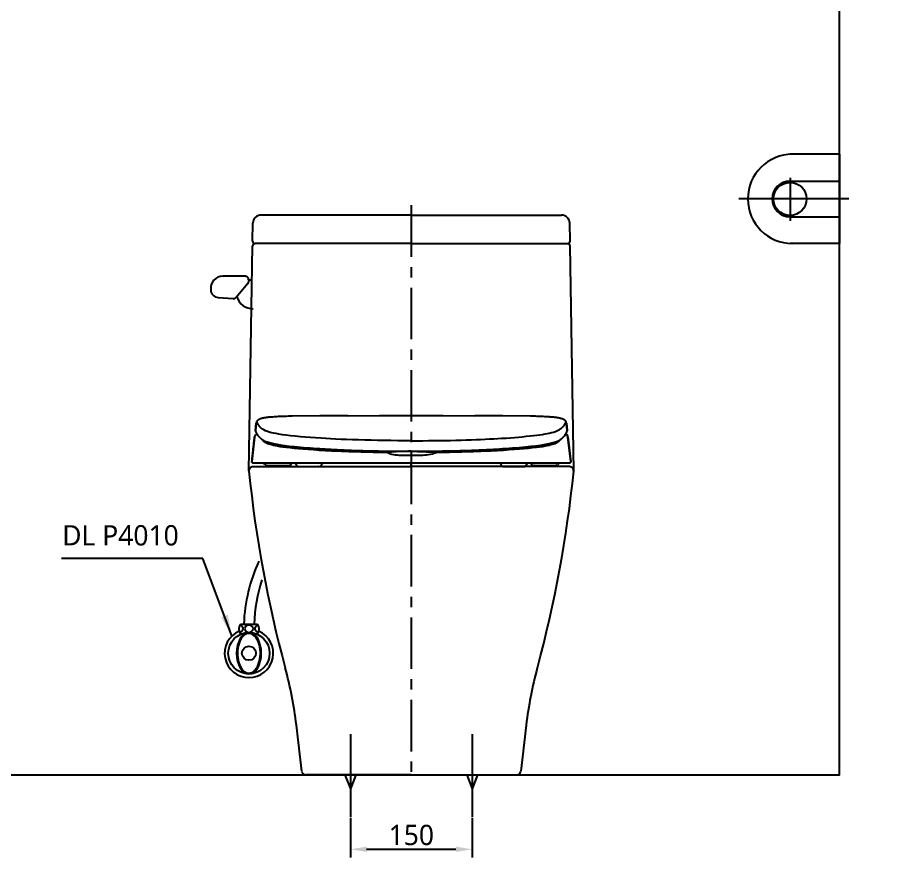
# Model space of a CAD drawing. Header units: millimetres. Extents: x -410 to 1759, y 157 to 2418.
# Drawn here: x 674 to 1759, y 252 to 1287 of the extents above; entities that cross this region are included whole.
import ezdxf

# ---------------------------------------------------------------- set-up
doc = ezdxf.new("R2010")
doc.units = ezdxf.units.MM
doc.linetypes.add('CENTER', pattern=[50.8, 31.75, -6.35, 6.35, -6.35])
for name, color, linetype in [('1', 1, 'Continuous'), ('2', 2, 'Continuous'), ('3', 3, 'Continuous'), ('4', 4, 'Continuous'), ('6', 6, 'Continuous'), ('CENTER', 2, 'CENTER'), ('FAUCET', 4, 'Continuous')]:
    doc.layers.add(name, color=color, linetype=linetype)
doc.styles.add('GHS', font='romans', dxfattribs={"bigfont": 'ghs'})
doc.styles.get("Standard").update_dxf_attribs({"font": 'NanumGothic.ttf'})
doc.dimstyles.new('ISO-25', dxfattribs={"dimtxt": 20, "dimasz": 20, "dimexe": 3, "dimexo": 1, "dimgap": 5, "dimtad": 1, "dimtoh": 1, "dimdec": 0, "dimtxsty": 'Standard', "dimcen": 0, "dimclrd": 3, "dimclre": 3, "dimclrt": 2, "dimadec": 0, "dimazin": 0, "dimtfac": 1, "dimtdec": 0, "dimtmove": 0, "dimatfit": 3, "dimfxl": 0, "dimarcsym": 0})

# ---------------------------------------------------------------- blocks, each defined once
blk = doc.blocks.new('A$C20BB425E')
at = {"color": 2, "ltscale": 50}
for p, q in [((196.4, 63), (196.4, 63)), ((5.3, 53.6), (4.3, 44.7)), ((388.5, 44.7), (387.5, 53.6)), ((3.4, 36.5), (0, 6.2)), ((392.8, 6.2), (389.4, 36.5)), ((1.1, 4.9), (10.3, 4.9)), ((10.3, 4.9), (26.4, 4.9)), ((26.4, 4.9), (95.1, 4.9)), ((95.1, 4.9), (297.7, 4.9)), ((297.7, 4.9), (366.4, 4.9)), ((366.4, 4.9), (382.4, 4.9)), ((382.4, 4.9), (391.7, 4.9))]:
    blk.add_line(p, q, dxfattribs=at)
for points in [[(29.2, 61.5), (27.4, 61.4), (25.5, 61.2), (23.8, 61.1), (22.1, 60.9), (20.9, 60.8), (19.7, 60.6), (18.6, 60.5), (17.8, 60.4), (17.3, 60.3), (17, 60.3), (16.7, 60.2), (16.4, 60.2), (16, 60.1), (15.5, 60.1), (15, 60), (14.4, 59.9), (13.8, 59.7), (13, 59.6), (12.2, 59.4), (11.5, 59.2), (11, 59.1), (10.7, 59), (10.4, 58.9), (10, 58.7), (9.6, 58.6), (9.2, 58.4), (8.9, 58.2), (8.5, 58.1), (8, 57.8), (7.6, 57.5), (7.2, 57.1), (6.8, 56.8), (6.5, 56.4), (6.3, 56.2), (6.1, 55.9), (5.9, 55.5), (5.7, 55), (5.5, 54.4), (5.3, 53.8)], [(6, 55.6), (6.1, 55.2), (6.2, 54.8), (6.4, 54.4), (6.6, 54), (6.7, 53.6), (6.9, 53.3), (7.1, 53), (7.2, 52.6), (7.3, 52.5), (7.4, 52.4), (7.4, 52.2), (7.5, 52.1), (7.6, 52), (7.7, 51.9), (7.7, 51.8), (7.9, 51.5), (8, 51.3), (8.2, 51.1), (8.3, 50.8), (8.5, 50.6), (8.7, 50.3), (8.9, 50.1), (9.1, 49.8), (9.3, 49.5), (9.6, 49.2), (9.8, 49), (10.1, 48.7), (10.4, 48.4), (10.7, 48.1), (11.1, 47.8), (11.5, 47.5), (11.8, 47.2), (12.2, 46.9), (12.6, 46.6), (13.1, 46.3)], [(49.6, 62.2), (47.5, 62.1), (45, 62.1), (42.6, 62), (40.4, 62), (38.2, 61.9), (36.2, 61.8), (34.3, 61.7), (32.5, 61.7), (30.9, 61.6), (29.4, 61.5), (29.2, 61.5)], [(118, 62.8), (83.8, 62.6), (49.6, 62.2)], [(49.6, 62.2), (49.6, 62.2)], [(49.6, 62.2), (49.6, 62.2)], [(49.6, 62.2), (49.6, 62.2)], [(118, 62.8), (157.2, 62.9), (196.4, 63)], [(196.4, 63), (235.6, 62.9), (274.8, 62.8)], [(343.2, 62.2), (309, 62.6), (274.8, 62.8)], [(358.1, 61.8), (356.6, 61.8), (354.2, 61.9), (351.6, 62), (349.5, 62.1), (347.4, 62.1), (345.1, 62.1), (343.2, 62.2)], [(387.5, 53.8), (387.3, 54.6), (387, 55.3), (386.7, 55.9), (386.4, 56.3), (386.2, 56.6), (386, 56.8), (385.8, 57), (385.3, 57.4), (384.8, 57.8), (384.3, 58.1), (383.8, 58.3), (383.5, 58.5), (383, 58.6), (382.6, 58.8), (382.2, 58.9), (381.9, 59), (381.5, 59.1), (381.1, 59.2), (380.6, 59.4), (380.1, 59.5), (379.4, 59.6), (378.9, 59.8), (378.3, 59.9), (377.7, 60), (377.2, 60.1), (376.7, 60.2), (376.3, 60.2), (375.9, 60.3), (375.4, 60.4), (374.8, 60.4), (374.2, 60.5), (373.5, 60.6), (372.8, 60.7), (372, 60.8), (371.1, 60.9), (370.1, 61), (368.9, 61.1), (367.6, 61.2), (366.2, 61.3), (364.6, 61.4), (362.9, 61.5), (361, 61.6), (358.9, 61.7), (358.1, 61.8)], [(386.8, 55.6), (386.8, 55.6), (386.4, 54.4), (385.9, 53.3), (385.3, 52.2), (384.7, 51.2), (384.1, 50.3), (383.5, 49.5), (382.8, 48.8), (382.1, 48.1), (381.3, 47.4), (380.5, 46.8), (379.7, 46.3)], [(4.3, 44.6), (5.3, 53.5)], [(4.3, 44.6), (4.3, 44.4), (4.3, 44.3)], [(4.3, 44.5), (4.3, 44.5), (4.3, 44.4)], [(4.3, 44.3), (4.3, 44.2)], [(4.3, 44.2), (4.4, 44.2), (4.4, 44), (4.5, 43.8), (4.6, 43.6), (4.6, 43.4), (4.7, 43.2), (4.8, 43.1), (4.8, 42.9), (4.9, 42.8), (4.9, 42.7), (5, 42.6), (5, 42.5), (5, 42.4), (5.1, 42.3), (5.1, 42.2), (5.2, 42), (5.3, 41.9), (5.4, 41.7), (5.5, 41.5), (5.6, 41.3), (5.7, 41.1), (5.9, 40.8), (6.1, 40.5), (6.3, 40.2), (6.5, 39.9), (6.7, 39.6), (6.9, 39.3), (7.1, 39), (8.1, 37.7), (9.3, 36.5), (10.5, 35.3), (10.7, 35.1), (11, 34.9), (11.2, 34.6), (11.4, 34.5), (11.6, 34.4), (11.7, 34.2), (11.9, 34.1), (12, 34), (12.2, 33.8), (12.3, 33.7), (12.4, 33.6), (12.5, 33.6), (12.6, 33.5), (12.7, 33.4), (12.8, 33.3), (13, 33.2), (13.1, 33.1), (13.3, 33), (13.5, 32.8), (13.7, 32.7), (14, 32.5), (14.3, 32.4), (14.5, 32.2), (14.8, 32.1), (15, 32), (15.2, 31.9), (15.4, 31.8), (15.6, 31.7), (15.9, 31.6), (16.3, 31.4), (16.8, 31.2), (17.4, 31), (17.9, 30.8), (18.5, 30.6), (19.2, 30.4), (19.8, 30.2), (20.5, 30), (21.9, 29.6), (23.4, 29.2), (25.1, 28.8), (26.8, 28.4), (28.6, 28), (30.6, 27.6), (32.8, 27.2), (35.1, 26.9), (37.6, 26.5), (40.2, 26.1), (43, 25.8), (46, 25.4), (49.2, 25), (52.6, 24.7), (56.1, 24.3), (59.8, 24), (63.7, 23.7), (67.6, 23.3), (71.7, 23), (75.9, 22.7), (80.3, 22.4), (83.6, 22.2), (87, 22), (90.4, 21.8), (93.8, 21.6), (97.4, 21.4), (101.1, 21.2), (104.9, 21), (109.1, 20.8), (113.5, 20.6), (118, 20.4), (122.7, 20.3), (127.4, 20.1), (132, 20), (136.6, 19.8), (141.4, 19.7), (146.2, 19.6), (151, 19.5), (155.9, 19.4), (160.5, 19.3), (165.1, 19.3), (166.5, 19.3), (167.9, 19.2), (169.4, 19.2), (171, 19.2), (172.8, 19.2), (174.8, 19.2), (176.9, 19.2), (179.2, 19.1), (181.7, 19.1), (184.4, 19.1), (187.1, 19.1), (190.1, 19.1), (193.2, 19.1), (196.4, 19.1)], [(5.3, 53.6), (5.3, 53.8)], [(5.3, 53.5), (5.3, 53.6)], [(196.4, 32), (188, 32), (179.6, 32), (171.2, 32.1), (163, 32.2), (154.8, 32.3), (146.8, 32.5), (139, 32.7), (131.3, 32.9), (123.9, 33.1), (116.7, 33.4), (109.8, 33.6), (103.2, 33.9), (97, 34.3), (91, 34.6), (85.2, 35), (78.3, 35.4), (71.8, 35.9), (65.6, 36.4), (59.7, 36.9), (53.4, 37.5), (47.7, 38.1), (42.4, 38.7), (37.7, 39.4), (33.4, 40), (29.8, 40.7), (26.6, 41.4), (22.7, 42.3), (19.4, 43.3), (16.7, 44.2), (14.6, 45.2), (13.1, 46.3)], [(196.4, 32), (203.4, 32), (210.4, 32), (217.4, 32.1), (224.3, 32.1), (231.2, 32.2), (238, 32.3), (244.7, 32.4), (251.2, 32.6), (257.7, 32.8), (264, 32.9), (270.1, 33.1), (276.1, 33.4), (281.8, 33.6), (287.4, 33.8), (292.7, 34.1), (297.9, 34.4), (302.8, 34.7), (307.6, 35), (313.1, 35.3), (318.4, 35.7), (323.5, 36.1), (328.4, 36.5), (333.1, 36.9), (338, 37.4), (342.7, 37.9), (347, 38.3), (351.1, 38.8), (354.8, 39.3), (358.1, 39.8), (361.1, 40.4), (363.8, 40.9), (366.2, 41.4), (369, 42.1), (371.6, 42.7), (373.8, 43.4), (375.8, 44.1), (377.4, 44.8), (378.7, 45.5), (379.7, 46.3)], [(196.4, 19.1), (199.9, 19.1), (203.2, 19.1), (206.3, 19.1), (209.3, 19.1), (212, 19.1), (214.6, 19.1), (216.8, 19.2), (218.9, 19.2), (220.8, 19.2), (222.5, 19.2), (224.1, 19.2), (226.6, 19.3), (229.2, 19.3), (231.7, 19.3), (234.3, 19.4), (236.9, 19.4), (241.8, 19.5), (246.6, 19.6), (251.4, 19.7), (256.2, 19.8), (260.8, 20), (265.4, 20.1), (270.4, 20.3), (275.3, 20.4), (280.1, 20.6), (284.7, 20.8), (289.2, 21), (293.6, 21.3), (297.5, 21.5), (301.4, 21.7), (305.2, 21.9), (308.9, 22.2), (312.5, 22.4), (316.9, 22.7), (321.2, 23), (325.4, 23.4), (329.4, 23.7), (333.2, 24), (336.9, 24.4), (340.3, 24.7), (343.6, 25.1), (346.8, 25.4), (349.8, 25.8), (352.7, 26.1), (355.4, 26.5), (357.9, 26.9), (360.2, 27.3), (362.3, 27.7), (364.2, 28), (366, 28.4), (367.7, 28.8), (369.4, 29.2), (371, 29.6), (372.5, 30.1), (373.9, 30.5), (375.1, 30.9), (376.3, 31.4), (376.7, 31.5), (377.1, 31.7), (377.4, 31.8), (377.7, 32), (377.9, 32.1), (378.1, 32.2), (378.4, 32.3), (378.6, 32.4), (378.8, 32.5), (379, 32.7), (379.2, 32.8), (379.4, 32.9), (379.6, 33.1), (379.8, 33.2), (379.9, 33.3), (380.1, 33.4), (380.2, 33.5), (380.3, 33.5), (380.4, 33.6), (380.5, 33.7), (380.6, 33.8), (380.7, 33.9), (380.8, 34), (381, 34.1), (381.1, 34.3), (381.3, 34.4), (381.4, 34.5), (381.7, 34.8), (382, 35), (382.2, 35.2), (382.5, 35.5), (383.3, 36.3), (384.1, 37.1), (385, 38.1), (385.8, 39.1), (386, 39.5), (386.3, 39.8), (386.5, 40.2), (386.7, 40.5), (386.9, 40.8), (387.1, 41.1), (387.2, 41.3), (387.3, 41.5), (387.4, 41.8), (387.5, 42), (387.6, 42.2), (387.8, 42.4), (387.8, 42.5), (387.9, 42.6), (387.9, 42.7), (388, 42.9), (388, 43), (388.1, 43.2), (388.1, 43.3), (388.2, 43.5), (388.3, 43.7), (388.4, 43.9), (388.4, 44.2), (388.5, 44.2)], [(387.5, 53.6), (387.5, 53.8)], [(387.5, 53.5), (387.5, 53.6)], [(387.5, 53.5), (388.5, 44.6)], [(388.5, 44.8), (388.5, 44.7)], [(388.5, 44.5), (388.5, 44.6), (388.5, 44.8)], [(388.5, 44.7), (388.5, 44.6)], [(388.5, 44.6), (388.5, 44.4), (388.5, 44.2)], [(388.5, 44.2), (388.5, 44.3)], [(0, 6.1), (0.2, 7.7), (0.4, 9.3), (0.5, 10.9), (0.7, 12.4), (0.9, 13.9), (1, 15), (1.1, 16), (1.2, 17.3), (1.4, 18.7), (1.6, 20.3), (1.8, 21.9), (1.9, 23.4), (2.1, 25.1), (2.3, 26.8), (2.5, 28.2), (2.6, 29.7), (2.8, 31.4), (3, 33.1), (3.2, 34.7), (3.4, 36.4)], [(6.1, 40.5), (6, 40.5), (5.8, 40.3), (5.5, 40.1), (5.3, 39.9), (5, 39.7), (4.7, 39.4), (4.4, 39), (4.1, 38.5), (3.8, 38), (3.5, 37.3), (3.4, 36.6)], [(3.4, 36.4), (3.5, 37.2), (3.9, 38), (4.3, 38.8), (5, 39.5), (5.7, 40.1), (6.2, 40.4)], [(16.6, 29.9), (14.5, 31.6), (13, 33.2)], [(379.8, 33.2), (378.2, 31.6), (376.2, 29.9)], [(389.4, 36.4), (389.3, 37.2), (388.9, 38.1), (388.4, 38.8), (387.8, 39.5), (387.1, 40.1), (386.6, 40.4)], [(389.4, 36.6), (389.2, 37.3), (389, 38), (388.7, 38.7), (388.3, 39.1), (388, 39.5), (387.7, 39.8), (387.5, 40), (387.3, 40.2), (386.8, 40.4), (386.7, 40.5)], [(389.4, 36.4), (390.5, 27), (391.7, 16.2), (392.8, 6.1)], [(31.6, 25.2), (29.1, 25.7), (26.7, 26.2), (24.6, 26.7), (22.7, 27.2), (21.1, 27.8), (19.6, 28.3), (18.4, 28.8), (17.4, 29.4), (16.6, 29.9)], [(98.1, 19.3), (90.3, 19.7), (82.9, 20.1), (75.9, 20.6), (69.3, 21), (63.1, 21.5), (57.3, 22), (51.9, 22.5), (47, 23), (42.4, 23.6), (38.4, 24.1), (34.8, 24.6), (31.6, 25.2)], [(361.2, 25.2), (358, 24.6), (354.4, 24.1), (350.4, 23.6), (345.8, 23), (340.9, 22.5), (335.5, 22), (329.7, 21.5), (323.5, 21), (316.8, 20.6), (309.8, 20.1), (302.5, 19.7), (294.7, 19.3)], [(376.2, 29.9), (375.4, 29.3), (374.4, 28.8), (373.1, 28.3), (371.6, 27.7), (369.9, 27.2), (368.1, 26.7), (366, 26.2), (363.7, 25.7), (361.2, 25.2)], [(165.5, 17.3), (160.1, 17.4), (154.7, 17.5), (149.5, 17.6), (144.2, 17.7), (139.1, 17.8), (134.1, 17.9), (129.2, 18.1), (124.3, 18.2), (119.6, 18.4), (115, 18.6), (110.6, 18.7), (106.3, 18.9), (102.1, 19.1), (98.1, 19.3)], [(196.4, 18.9), (195.8, 18.9), (195.1, 18.9), (194.3, 18.9), (193.4, 18.9), (192.5, 18.9), (191.4, 18.8), (190.5, 18.8), (189.8, 18.8), (189.2, 18.8), (188.7, 18.8), (188.4, 18.8), (187.9, 18.8), (187.3, 18.8), (186.7, 18.8), (185.9, 18.7), (185, 18.7), (184.3, 18.7), (183.6, 18.7), (183, 18.7), (182.4, 18.6), (181.7, 18.6), (181, 18.6), (180.2, 18.6), (179.5, 18.5), (178.5, 18.5), (177.5, 18.4), (176.6, 18.4), (175.6, 18.3), (175.3, 18.3), (175, 18.3), (174.7, 18.2), (174.3, 18.2), (174, 18.2), (173.4, 18.1), (172.5, 18.1), (171.8, 18), (171.2, 18), (170.6, 17.9), (170.2, 17.9), (169.9, 17.8), (169.9, 17.8), (169.6, 17.8), (169.3, 17.8), (169, 17.7), (168.7, 17.7), (168.4, 17.7), (166.9, 17.5), (165.5, 17.3)], [(170.5, 15.6), (170.4, 15.7), (170.1, 15.8), (169.8, 16), (169.4, 16.3), (169.1, 16.4), (168.8, 16.5), (168.5, 16.6), (168.2, 16.8), (166.9, 17.1), (165.5, 17.3)], [(196.4, 13.6), (192.7, 13.6), (188.9, 13.6), (185.2, 13.7), (181.6, 13.9), (179.3, 14.1), (177, 14.3), (174.8, 14.7), (172.6, 15.1), (170.5, 15.6)], [(196.4, 18.9), (200.2, 18.9), (204, 18.8), (207.7, 18.7), (211.4, 18.6), (212.6, 18.6), (213.7, 18.5), (214.9, 18.4), (216.1, 18.4), (217.2, 18.3), (218.4, 18.2), (219.7, 18.1), (223.6, 17.8), (227.3, 17.3)], [(222.3, 15.6), (220, 15.1), (217.7, 14.6), (215.3, 14.3), (212.9, 14), (210.5, 13.9), (208.1, 13.7), (204.2, 13.6), (200.3, 13.6), (196.4, 13.6)], [(222.3, 15.6), (222.6, 15.8), (222.9, 16), (223.2, 16.1), (223.5, 16.3), (223.8, 16.4), (224.2, 16.6), (224.6, 16.7), (225, 16.9), (225.6, 17), (226.2, 17.2), (226.7, 17.3), (227.3, 17.3)], [(294.7, 19.3), (290.7, 19.1), (286.5, 18.9), (282.2, 18.7), (277.7, 18.6), (273.2, 18.4), (268.5, 18.2), (263.6, 18.1), (258.7, 17.9), (253.7, 17.8), (248.5, 17.7), (243.3, 17.6), (238.1, 17.5), (232.7, 17.4), (227.3, 17.3)], [(0, 5.7), (0, 5.9), (0, 6.1)], [(0.1, 6), (0, 6.1)], [(0, 5.8), (0, 5.7)], [(0, 5.7), (0.1, 5.5), (0.2, 5.3), (0.3, 5.2)], [(0.1, 5.9), (0.1, 5.5), (0.4, 5.2), (0.7, 5), (0.9, 4.9)], [(0.3, 5.2), (0.5, 5.1), (0.8, 4.9)], [(0.8, 4.9), (0.9, 4.9)], [(0.9, 4.9), (1.1, 4.9)], [(16.6, 2.3), (16.3, 2.5)], [(16.4, 2.5), (16.3, 2.5)], [(16.3, 2.5), (16.4, 2.5)], [(16.4, 2.5), (16.6, 2.3), (17.3, 1.9), (18, 1.6), (18.6, 1.5)], [(18.8, 1.5), (18.5, 1.5)], [(18.6, 1.5), (18.7, 1.5), (18.8, 1.5)], [(18.6, 1.5), (18.8, 1.5), (19, 1.5), (19.3, 1.5), (19.6, 1.5)], [(18.6, 1.5), (18.8, 1.5), (18.8, 1.5)], [(18.8, 1.5), (19, 1.5)], [(19.7, 1.5), (19.5, 1.5)], [(19.7, 1.5), (19.5, 1.5)], [(44.7, 1.5), (44.9, 1.5)], [(44.9, 1.5), (45.2, 1.5), (45.5, 1.5), (45.7, 1.5), (45.8, 1.5)], [(45.8, 1.5), (46.6, 1.7), (47.3, 2), (48, 2.4), (48.1, 2.5)], [(48, 2.4), (48.5, 2.9), (49, 3.4), (49.5, 4.2), (50, 4.9)], [(53.2, 4.9), (53.3, 4.6), (53.7, 3.6), (54.2, 2.7), (54.9, 1.8), (55.4, 1.2)], [(55.4, 1.2), (55.4, 1.2)], [(55.4, 1.2), (55.4, 1.2), (55.4, 1.2)], [(55.4, 1.2), (55.4, 1.2)], [(55.4, 1.2), (55.7, 0.9), (56.4, 0.5), (56.8, 0.3), (57.1, 0.2), (57.5, 0.1), (57.9, 0)], [(55.5, 1.1), (55.4, 1.2)], [(57.9, 0), (58.2, 0), (58.4, 0)], [(82.2, 0), (82.4, 0), (82.6, 0)], [(82.2, 0), (82.4, 0), (82.6, 0)], [(82.4, 0), (82.4, 0), (82.2, 0)], [(82.6, 0), (83, 0.1), (83.4, 0.2), (83.7, 0.3), (84.1, 0.5), (84.4, 0.7), (84.8, 0.9), (85.1, 1.2)], [(85.1, 1.2), (85, 1.1)], [(85.1, 1.2), (85.6, 1.8), (86.3, 2.7), (86.8, 3.6), (87.2, 4.6), (87.3, 4.9)], [(196.4, 0), (196.4, 0.9), (196.4, 2.2), (196.4, 3.4)], [(305.5, 4.9), (305.7, 4.3), (306.1, 3.4), (306.6, 2.5), (307.2, 1.7), (307.7, 1.2)], [(307.7, 1.2), (307.7, 1.2)], [(307.7, 1.2), (308, 0.9), (308.7, 0.5), (309.4, 0.2), (310.1, 0)], [(310.6, 0), (310.4, 0), (310.1, 0)], [(334, 0), (334.3, 0), (334.6, 0), (334.9, 0)], [(334.5, 0), (334.7, 0), (334.9, 0)], [(334.9, 0), (335.7, 0.2), (336, 0.3), (336.4, 0.4), (336.7, 0.6), (337, 0.9), (337.3, 1.1), (337.4, 1.2)], [(337.3, 1.2), (337.9, 1.8), (338.6, 2.7), (339.1, 3.6), (339.5, 4.6), (339.6, 4.9)], [(337.3, 1.1), (337.4, 1.2)], [(337.3, 1.1), (337.3, 1.2)], [(342.8, 4.9), (342.9, 4.7), (343.5, 3.9), (344.1, 3.1), (344.8, 2.4)], [(344.7, 2.5), (344.8, 2.4), (345.5, 2), (346.2, 1.7), (347, 1.5)], [(347, 1.5), (347.1, 1.5), (347.3, 1.5), (347.6, 1.5), (347.9, 1.5)], [(348.1, 1.5), (347.9, 1.5)], [(373.1, 1.5), (373.2, 1.5)], [(373.2, 1.5), (373.5, 1.5), (373.8, 1.5), (374, 1.5), (374.2, 1.5)], [(374.2, 1.5), (374.9, 1.7), (374.9, 1.7)], [(374.9, 1.7), (375.2, 1.8), (375.9, 2.1), (376.4, 2.5)], [(391.7, 4.9), (391.9, 4.9)], [(391.9, 4.9), (392.1, 5), (392.4, 5.2), (392.7, 5.5), (392.7, 5.9)], [(391.9, 4.9), (392.1, 5)], [(392.1, 5), (392.2, 5), (392.5, 5.2), (392.6, 5.4), (392.8, 5.7)], [(392.8, 6.1), (392.7, 6)], [(392.8, 6.2), (392.8, 6.3)], [(392.8, 6.1), (392.8, 6.2)], [(392.8, 5.7), (392.8, 5.9), (392.8, 6.1)]]:
    blk.add_lwpolyline(points, dxfattribs=at)
for centre, major_axis, start_param, end_param in [((1.1, 5.9), (0, 1), 1.466077, 1.570796), ((391.7, 5.9), (0, -1), 1.570796, 1.675516)]:
    blk.add_ellipse(centre, major_axis=major_axis, ratio=0.999757, start_param=start_param, end_param=end_param, dxfattribs=at)
for points in [[(14.4, 4.9), (14.9, 4.1), (15.5, 3.2), (16.3, 2.5)], [(19, 1.5), (19, 1.5), (19, 1.5), (19, 1.5)], [(19.7, 1.5), (19.9, 1.5), (20.2, 1.5), (20.5, 1.5)], [(20.5, 1.5), (22.2, 1.5), (24, 1.5), (25.9, 1.5)], [(25.9, 1.5), (28, 1.5), (32.2, 1.5), (36.4, 1.5), (38.5, 1.5)], [(38.5, 1.5), (40.4, 1.5), (42.2, 1.5), (43.9, 1.5)], [(43.9, 1.5), (44.2, 1.5), (44.5, 1.5), (44.7, 1.5)], [(348.1, 1.5), (348.3, 1.5), (348.6, 1.5), (348.9, 1.5)], [(348.9, 1.5), (350.6, 1.5), (352.4, 1.5), (354.3, 1.5)], [(354.3, 1.5), (356.4, 1.5), (360.6, 1.5), (364.8, 1.5), (366.8, 1.5)], [(366.8, 1.5), (368.8, 1.5), (370.6, 1.5), (372.3, 1.5)], [(372.3, 1.5), (372.6, 1.5), (372.9, 1.5), (373.1, 1.5)], [(378.4, 4.9), (377.9, 4.1), (377.3, 3.2), (376.4, 2.5)], [(58.4, 0), (58.4, 0), (58.5, 0), (58.6, 0)], [(58.6, 0), (58.8, 0), (59.3, 0), (59.9, 0), (60.2, 0)], [(60.2, 0), (60.5, 0), (60.8, 0), (61.2, 0)], [(61.2, 0), (63.1, 0), (65.1, 0), (67, 0)], [(67, 0), (69.1, 0), (73.1, 0), (76.5, 0), (78.1, 0)], [(78.1, 0), (79.5, 0), (80.8, 0), (81.8, 0)], [(81.8, 0), (81.9, 0), (82.1, 0), (82.2, 0)], [(82.2, 0), (82.2, 0), (82.3, 0), (82.3, 0)], [(310.5, 0), (310.5, 0), (310.6, 0), (310.6, 0)], [(310.6, 0), (310.7, 0), (310.8, 0), (311, 0)], [(311, 0), (312, 0), (313.3, 0), (314.7, 0)], [(314.7, 0), (316.3, 0), (319.7, 0), (323.7, 0), (325.8, 0)], [(325.8, 0), (327.7, 0), (329.7, 0), (331.6, 0)], [(331.6, 0), (332, 0), (332.3, 0), (332.6, 0)]]:
    blk.add_open_spline(points, degree=3, dxfattribs=at)
for points, knots in [([(19, 1.5), (19, 1.5), (19.2, 1.5), (19.5, 1.5), (19.7, 1.5)], [0.1249058, 0.1249058, 0.1249058, 0.1249058, 0.5, 1, 1, 1, 1]), ([(44.7, 1.5), (44.9, 1.5), (45.3, 1.5), (45.4, 1.5), (45.4, 1.5)], [0, 0, 0, 0, 0.25, 0.4999954, 0.4999954, 0.4999954, 0.4999954]), ([(196.4, 3.4), (196.4, 3.4), (196.4, 3.9), (196.4, 4.5), (196.4, 4.9)], [0, 0, 0, 0, 0.00250847, 0.03856434, 0.03856434, 0.03856434, 0.03856434]), ([(58.3, 0), (58.3, 0), (58.3, 0), (58.3, 0), (58.4, 0)], [0.3247063, 0.3247063, 0.3247063, 0.3247063, 0.5, 0.6790387, 0.6790387, 0.6790387, 0.6790387]), ([(332.6, 0), (332.9, 0), (333.5, 0), (333.9, 0), (334, 0)], [0, 0, 0, 0, 0.25, 0.4339289, 0.4339289, 0.4339289, 0.4339289]), ([(334, 0), (334.1, 0), (334.3, 0), (334.5, 0), (334.5, 0), (334.5, 0)], [0.4339289, 0.4339289, 0.4339289, 0.4339289, 0.5, 0.75, 0.8336014, 0.8336014, 0.8336014, 0.8336014])]:
    blk.add_open_spline(points, degree=3, knots=knots, dxfattribs=at)
blk = doc.blocks.new('*D47')
at = {"color": 3, "lineweight": -2}
for p, q in [((1084.4, 301), (1084.4, 252.2)), ((1234.4, 301), (1234.4, 252.2)), ((1104.4, 262.2), (1214.4, 262.2))]:
    blk.add_line(p, q, dxfattribs=at)
at = {"color": 3}
for points in [[(1104.4, 265.5), (1104.4, 258.9), (1084.4, 262.2)], [(1214.4, 265.5), (1214.4, 258.9), (1234.4, 262.2)]]:
    blk.add_solid(points, dxfattribs=at)
at = {"layer": 'Defpoints', "color": 0}
for p in [(1084.4, 302), (1234.4, 302), (1234.4, 262.2)]:
    blk.add_point(p, dxfattribs=at)
at = {"color": 2, "insert": (1159.4, 279.7), "char_height": 25, "attachment_point": 5}
blk.add_mtext('150', dxfattribs=at)

msp = doc.modelspace()

# ---------------------------------------------------------------- linework, layer by layer
at = {"color": 7}
for p, q in [((1077.6, 353.8), (1084.4, 336.6)), ((1091.1, 353.8), (1084.4, 336.6)), ((1227.6, 353.8), (1234.4, 336.6)), ((1241.1, 353.8), (1234.4, 336.6))]:
    msp.add_line(p, q, dxfattribs=at)
at = {"layer": '1', "color": 6}
for p, q in [((1625.9, 1089.9), (1625.9, 1036.9)), ((1698.5, 1063.8), (1563, 1063.8))]:
    msp.add_line(p, q, dxfattribs=at)
at = {"layer": '1', "color": 7}
for p, q in [((1084.4, 403.9), (1084.4, 302)), ((1234.4, 403.9), (1234.4, 302))]:
    msp.add_line(p, q, dxfattribs=at)
at = {"layer": '3', "color": 7}
for p, q in [((1159.4, 1043.8), (974.2, 1043.8)), ((1159.4, 1043.8), (1344.5, 1043.8)), ((963.9, 1011.9), (964.2, 1034)), ((1354.9, 1011.9), (1354.5, 1034)), ((959.4, 728.8), (963.8, 1005.9)), ((1159.4, 1008.8), (966.9, 1008.8)), ((1159.4, 1008.8), (1351.9, 1008.8)), ((1359.4, 728.8), (1355, 1005.9)), ((964.4, 733.8), (1159.4, 733.8)), ((1354.4, 733.8), (1159.4, 733.8)), ((1159.4, 353.8), (1029.5, 353.8)), ((1159.4, 353.8), (1289.2, 353.8))]:
    msp.add_line(p, q, dxfattribs=at)
for centre, radius, start, end in [((974.2, 1033.8), 10, 90, 179.0906), ((1344.5, 1033.8), 10, 0.9094, 90), ((966.9, 1011.8), 3, 179.0906, 270), ((1351.9, 1011.8), 3, 270, 0.9094), ((966.8, 1005.8), 3, 90, 179.0906), ((1352, 1005.8), 3, 0.9094, 90), ((964.4, 728.8), 5, 90, 185.7386), ((2451.9, 878.3), 1500, 185.7386, 195.1639), ((-133.1, 878.3), 1500, 344.8361, 354.2614), ((1354.4, 728.8), 5, 354.2614, 90), ((521.5, 355.2), 500, 6.8867, 15.1639), ((1797.2, 355.2), 500, 164.8361, 173.1133), ((-5746.1, -401.8), 6813.2, 6.40554, 6.88673), ((8064.8, -401.8), 6813.2, 173.11327, 173.59446), ((1029.5, 358.8), 5, 186.4055, 270), ((1289.2, 358.8), 5, 270, 353.5945)]:
    msp.add_arc(centre, radius, start, end, dxfattribs=at)
at = {"layer": '4', "color": 6}
for p, q in [((1686.9, 1118.8), (1625.9, 1118.8)), ((1686.9, 1118.8), (1686.9, 1008.8)), ((1625.9, 1085.8), (1686.9, 1085.8)), ((1625.9, 1041.8), (1686.9, 1041.8)), ((1686.9, 1008.8), (1625.9, 1008.8))]:
    msp.add_line(p, q, dxfattribs=at)
at = {"layer": '4'}
for p, q in [((948.9, 539.8), (953, 539.8)), ((953, 539.8), (969.9, 539.8)), ((948.9, 527.1), (948.9, 527.8)), ((948.9, 527.8), (950.7, 527.8)), ((950.1, 527.6), (950.1, 527.8)), ((968, 527.8), (969.9, 527.8)), ((968.6, 527.6), (968.6, 527.8)), ((969.9, 527.1), (969.9, 527.8))]:
    msp.add_line(p, q, dxfattribs=at)
at = {"layer": '4', "color": 6}
msp.add_circle((1625.9, 1063.8), 20.4, dxfattribs=at)
at = {"layer": '4'}
for radius in [25.5, 8.62]:
    msp.add_circle((959.4, 503.8), radius, dxfattribs=at)
at = {"layer": '4', "color": 6}
for centre, radius in [((1628.9, 1063.8), 55), ((1625.9, 1063.8), 22)]:
    msp.add_arc(centre, radius, 90, 270, dxfattribs=at)
at = {"layer": '4'}
for centre, radius, start, end in [((1165.4, 530.2), 212.6, 155.8583, 177.4008), ((1178.1, 530.2), 212.6, 162.5066, 177.4008), ((956.9, 533.8), 10, 143.1301, 216.8699), ((961.9, 533.8), 10, 323.1301, 36.8699), ((959.4, 503.8), 30, 113.9173, 66.0827)]:
    msp.add_arc(centre, radius, start, end, dxfattribs=at)
at = {"layer": '4', "extrusion": (0, 0, -1)}
for centre, start_param, end_param in [((946.7, 534.1), 1.824119, 4.49897), ((972.1, 534.1), 4.942097, 7.58465)]:
    msp.add_ellipse(centre, major_axis=(-5.23, 0), ratio=0.866391, start_param=start_param, end_param=end_param, dxfattribs=at)
for centre, major_axis, ratio in [((959.4, 534.1), (-5.23, 0), 0.866391), ((959.4, 503.8), (0, 25.5), 0.596529)]:
    msp.add_ellipse(centre, major_axis=major_axis, ratio=ratio, dxfattribs=at)
at = {"layer": '4'}
msp.add_open_spline([(959.4, 528.3), (961.4, 528.3), (963.5, 527.5), (967.4, 524.3), (969.2, 521.8), (971.9, 515.8), (972.9, 512.2), (973.7, 504.7), (973.6, 500.8), (972.4, 493.4), (971.3, 490), (968.3, 484.4), (966.4, 482.3), (962.4, 479.6), (960.3, 479.1), (956.1, 479.7), (954, 480.8), (950.3, 484.7), (948.6, 487.4), (946.2, 493.8), (945.5, 497.5), (945, 505.1), (945.3, 509), (946.9, 516.2), (948.2, 519.4), (951.5, 524.5), (953.4, 526.4), (956.8, 528), (958.1, 528.3), (959.4, 528.3)], degree=3, knots=[0, 0, 0, 0, 0.46111, 0.46111, 0.922219, 0.922219, 1.383329, 1.383329, 1.844439, 1.844439, 2.305549, 2.305549, 2.766658, 2.766658, 3.227768, 3.227768, 3.688878, 3.688878, 4.149988, 4.149988, 4.611097, 4.611097, 5.072207, 5.072207, 5.533317, 5.533317, 5.994427, 5.994427, 6.283185, 6.283185, 6.283185, 6.283185], dxfattribs=at)
at = {"layer": '6', "color": 5}
msp.add_lwpolyline([(1759.4, 2278.9), (-240.6, 2278.9), (-240.6, 353.8), (1686.9, 353.8), (1686.9, 1353.8)], dxfattribs=at)
at = {"layer": 'CENTER', "color": 1, "linetype": 'CENTER', "ltscale": 2}
msp.add_line((1159.4, 1056), (1159.4, 353.8), dxfattribs=at)
at = {"layer": 'FAUCET'}
msp.add_line((954.5, 968.6), (927.3, 968.6), dxfattribs=at)
at = {"layer": 'FAUCET', "color": 4}
for p, q in [((957.9, 959.4), (943.7, 942.5)), ((959.1, 963.8), (959.1, 962.5)), ((963.1, 963.8), (959.1, 963.8)), ((921.5, 942.3), (939.8, 940.9))]:
    msp.add_line(p, q, dxfattribs=at)
at = {"layer": 'FAUCET'}
msp.add_arc((927.3, 953.5), 15.1, 90.1449, 184.8496, dxfattribs=at)
at = {"layer": 'FAUCET', "color": 4}
for centre, radius, start, end in [((954.3, 963.8), 4.78, 0, 92.6026), ((954.3, 962.5), 4.78, 319.7636, 0), ((922.3, 952.2), 10, 180, 265.6127), ((940, 945.6), 4.78, 267.3974, 319.7636), ((964.1, 949), 20.5, 195.872, 271.8554)]:
    msp.add_arc(centre, radius, start, end, dxfattribs=at)

# ---------------------------------------------------------------- block references
at = {"layer": '1', "color": 0}
msp.add_blockref('A$C20BB425E', (963, 733.8), dxfattribs=at)

# ---------------------------------------------------------------- texts
at = {"layer": '2', "insert": (729.4, 649), "char_height": 25, "attachment_point": 4, "style": 'GHS'}
msp.add_mtext('{\\fNanumGothic|b0|i0|c129|p50;DL P4010}', dxfattribs=at)

# ---------------------------------------------------------------- dimensions: what is measured, and where the dimension line sits
at = {"color": 7}
dim = msp.add_linear_dim(base=(1234.4, 262.2), p1=(1084.4, 302), p2=(1234.4, 302), text='150', dimstyle='ISO-25', override={"dimtxt": 25, "dimexe": 10, "dimarcsym": 1}, dxfattribs=at)
dim.commit()
dim.dimension.update_dxf_attribs({"geometry": '*D47', "text_midpoint": (1159.4, 279.7)})

# ---------------------------------------------------------------- leaders
msp.add_leader([(938.4, 525.3), (902.8, 620.8), (728.5, 620.8)], dimstyle='ISO-25', override={"dimscale": 1.3, "dimgap": 5, "dimtad": 0, "dimarcsym": 1})

doc.saveas('drawing.dxf')
